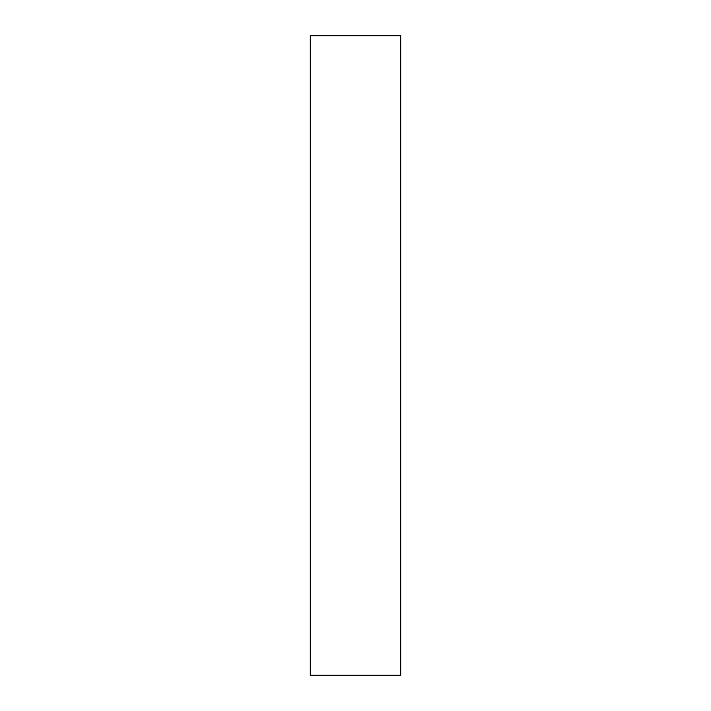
<?xml version="1.0" encoding="UTF-8"?>
<svg xmlns="http://www.w3.org/2000/svg" width="711" height="711" viewBox="0 0 711 711"><rect width="100%" height="100%" fill="white"/><g stroke="black" fill="none" stroke-linecap="round" stroke-linejoin="round"><path stroke-width="1.07" d="M400.542 35.55L310.458 35.55L310.458 675.45L400.542 675.45L400.542 35.55"/></g></svg>
